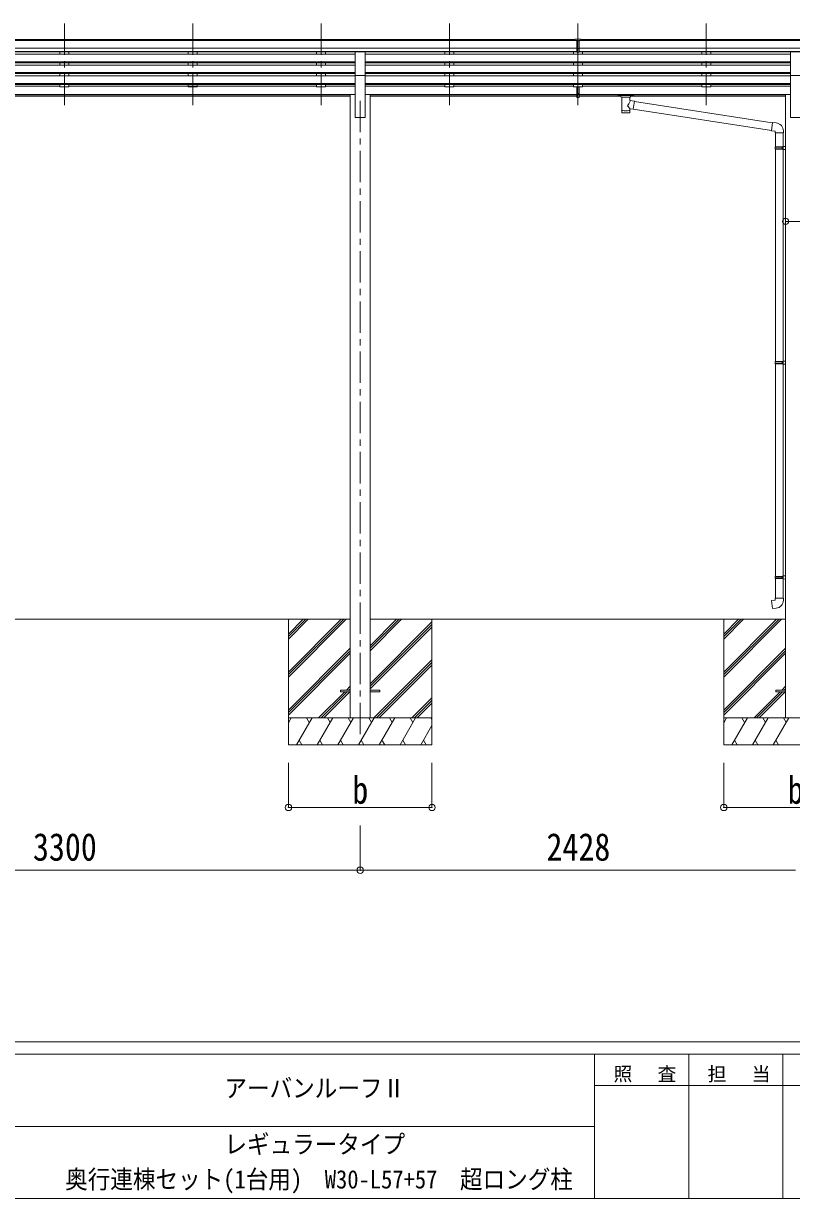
# Model space of a CAD drawing. Units: millimetres at full size, sheet at 1:35. Extents: x -9837 to 9837, y -6790 to 6790.
# Drawn here: x -34 to 4249, y -6790 to -234 of the extents above; entities that cross this region are included whole.
import ezdxf
from ezdxf.enums import TextEntityAlignment as Align

# ---------------------------------------------------------------- set-up
doc = ezdxf.new("R2010")
doc.units = ezdxf.units.MM
doc.header["$LTSCALE"] = 35
doc.header["$PDMODE"] = 32
doc.header["$PDSIZE"] = 35
doc.linetypes.add('CHAIN1', pattern=[8, 5, -1, 1, -1])
for name, color, linetype, lineweight in [('0-0_0', 7, 'Continuous', 9), ('0-1_本体', 5, 'CHAIN1', 9), ('0-3_ELV2', 4, 'Continuous', 9), ('0-6_OTH_LINE', 6, 'Continuous', 9), ('0-9_OUTLINE', 7, 'Continuous', 9), ('F-0_240', 7, 'Continuous', 9)]:
    doc.layers.add(name, color=color, linetype=linetype, lineweight=lineweight)
doc.styles.add('ＭＳ ゴシック', font='')
doc.styles.get('ＭＳ ゴシック').set_extended_font_data('MS Gothic')

msp = doc.modelspace()

# ---------------------------------------------------------------- linework, layer by layer
at = {"layer": '0-0_0'}
for p, q in [((-1401.12, -3558.26), (1788.48, -3558.26)), ((1443.68, -3558.26), (1443.68, -4258.26)), ((1443.68, -3852.44), (1737.86, -3558.26)), ((1443.68, -3866.58), (1752, -3558.26)), ((1443.68, -3880.72), (1766.14, -3558.26)), ((1443.68, -3668.59), (1554.01, -3558.26)), ((1443.68, -3654.45), (1539.87, -3558.26)), ((1443.68, -3640.31), (1525.72, -3558.26)), ((1898.88, -3705.61), (2046.22, -3558.26)), ((1898.88, -3733.89), (2074.51, -3558.26)), ((1898.88, -3719.75), (2060.37, -3558.26)), ((4216.48, -3558.26), (1898.88, -3558.26)), ((1898.88, -3917.74), (2243.68, -3572.94)), ((1898.88, -3931.88), (2243.68, -3587.08)), ((1898.88, -3946.02), (2243.68, -3601.22)), ((2243.68, -3558.26), (2243.68, -4258.26)), ((3871.68, -3558.26), (3871.68, -4258.26)), ((3871.68, -3852.44), (4165.86, -3558.26)), ((3871.68, -3866.58), (4180, -3558.26)), ((3871.68, -3880.72), (4194.14, -3558.26)), ((3871.68, -3668.59), (3982.01, -3558.26)), ((3871.68, -3654.45), (3967.87, -3558.26)), ((3871.68, -3640.31), (3953.72, -3558.26)), ((1443.68, -4064.57), (1788.48, -3719.77)), ((1443.68, -4078.71), (1788.48, -3733.91)), ((3871.68, -4064.57), (4216.48, -3719.77)), ((3871.68, -4078.71), (4216.48, -3733.91)), ((1443.68, -4092.85), (1788.48, -3748.06)), ((1920.49, -4108.26), (2243.68, -3785.07)), ((1934.63, -4108.26), (2243.68, -3799.21)), ((3871.68, -4092.85), (4216.48, -3748.06)), ((1948.77, -4108.26), (2243.68, -3813.36)), ((1766.62, -3953.76), (1788.48, -3931.9)), ((4194.62, -3953.76), (4216.48, -3931.9)), ((1612.12, -4108.26), (1757.62, -3962.76)), ((1626.26, -4108.26), (1771.76, -3962.76)), ((1640.4, -4108.26), (1785.9, -3962.76)), ((1780.76, -3953.76), (1788.48, -3946.04)), ((2132.62, -4108.26), (2243.68, -3997.2)), ((4040.12, -4108.26), (4185.62, -3962.76)), ((4054.26, -4108.26), (4199.76, -3962.76)), ((4068.4, -4108.26), (4213.9, -3962.76)), ((4208.76, -3953.76), (4216.48, -3946.04)), ((2146.76, -4108.26), (2243.68, -4011.34)), ((2160.9, -4108.26), (2243.68, -4025.49)), ((2243.68, -4108.26), (1443.68, -4108.26)), ((1443.68, -4135.76), (1459.56, -4108.26)), ((1488.42, -4258.26), (1575.03, -4108.26)), ((1560.03, -4134.24), (1545.03, -4108.26)), ((1603.89, -4258.26), (1690.5, -4108.26)), ((1675.5, -4134.24), (1660.49, -4108.26)), ((1719.36, -4258.26), (1805.97, -4108.26)), ((1790.97, -4134.24), (1775.96, -4108.26)), ((1834.83, -4258.26), (1921.44, -4108.26)), ((1906.44, -4134.24), (1891.43, -4108.26)), ((1950.3, -4258.26), (2036.91, -4108.26)), ((2021.91, -4134.24), (2006.91, -4108.26)), ((2065.77, -4258.26), (2152.38, -4108.26)), ((2122.38, -4108.26), (2137.38, -4134.24)), ((2237.85, -4108.26), (2243.68, -4118.36)), ((4671.68, -4108.26), (3871.68, -4108.26)), ((3871.68, -4135.76), (3887.56, -4108.26)), ((3916.42, -4258.26), (4003.03, -4108.26)), ((3988.03, -4134.24), (3973.03, -4108.26)), ((4031.89, -4258.26), (4118.5, -4108.26)), ((4103.5, -4134.24), (4088.49, -4108.26)), ((4147.36, -4258.26), (4233.97, -4108.26)), ((4218.97, -4134.24), (4203.96, -4108.26)), ((2181.24, -4258.26), (2243.68, -4150.12)), ((1443.68, -4258.26), (2243.68, -4258.26)), ((1503.42, -4232.28), (1518.42, -4258.26)), ((1618.89, -4232.28), (1633.89, -4258.26)), ((1734.36, -4232.28), (1749.36, -4258.26)), ((1849.83, -4232.28), (1864.83, -4258.26)), ((1965.3, -4232.28), (1980.3, -4258.26)), ((2080.77, -4232.28), (2095.77, -4258.26)), ((2196.24, -4232.28), (2211.24, -4258.26)), ((3871.68, -4258.26), (4671.68, -4258.26)), ((3931.42, -4232.28), (3946.42, -4258.26)), ((4046.89, -4232.28), (4061.89, -4258.26)), ((4162.36, -4232.28), (4177.36, -4258.26))]:
    msp.add_line(p, q, dxfattribs=at)
at = {"layer": '0-1_本体'}
for p, q in [((193.68, -233.86), (193.68, -711.37)), ((909.68, -233.86), (909.68, -711.37)), ((1625.68, -233.86), (1625.68, -711.37)), ((2341.68, -233.86), (2341.68, -711.37)), ((3057.68, -233.86), (3057.68, -711.37)), ((3773.68, -233.86), (3773.68, -711.37)), ((1843.68, -664.69), (1843.68, -4208.26))]:
    msp.add_line(p, q, dxfattribs=at)
at = {"layer": '0-3_ELV2'}
for p, q in [((-2663.82, -322.98), (3041.18, -322.98)), ((3041.18, -329.41), (3041.18, -321.57)), ((3064.18, -393.04), (3064.18, -327.76)), ((3074.18, -322.98), (8779.18, -322.98)), ((-2663.82, -328.2), (3041.18, -328.2)), ((3051.18, -371.73), (-2663.82, -371.73)), ((3051.18, -389.58), (-2663.82, -389.58)), ((1816.18, -392.83), (-1428.82, -392.83)), ((168.68, -392.83), (168.68, -405.34)), ((218.68, -392.83), (218.68, -405.24)), ((884.68, -392.83), (884.68, -405.34)), ((934.68, -392.83), (934.68, -405.24)), ((1600.68, -392.83), (1600.68, -405.34)), ((1650.68, -392.83), (1650.68, -405.24)), ((1816.18, -523.81), (1816.18, -392.01)), ((1816.18, -392.01), (1871.18, -392.01)), ((1871.18, -523.81), (1871.18, -392.01)), ((1871.18, -392.83), (3051.18, -392.83)), ((2316.68, -392.83), (2316.68, -405.34)), ((2366.68, -392.83), (2366.68, -405.24)), ((3032.68, -392.83), (3032.68, -405.34)), ((3041.18, -329.41), (3051.18, -329.41)), ((3057.68, -330.23), (3051.18, -329.83)), ((3051.18, -331.41), (3064.18, -331.41)), ((3051.18, -372.93), (3057.68, -373.1)), ((3051.18, -391.98), (3057.68, -392.38)), ((3064.18, -329.89), (3057.68, -330.21)), ((3057.68, -373.1), (3064.18, -372.93)), ((3057.68, -392.38), (3064.18, -391.98)), ((8779.18, -371.73), (3064.18, -371.73)), ((8779.18, -389.58), (3064.18, -389.58)), ((3064.18, -392.83), (4244.18, -392.83)), ((3074.18, -328.2), (8779.18, -328.2)), ((3082.68, -392.83), (3082.68, -405.24)), ((3748.68, -392.83), (3748.68, -405.34)), ((3798.68, -392.83), (3798.68, -405.24)), ((4244.18, -523.81), (4244.18, -392.01)), ((4244.18, -392.01), (4299.18, -392.01)), ((1816.18, -405.34), (-1428.82, -405.34)), ((1816.18, -447.22), (-1428.82, -447.22)), ((1816.18, -448.71), (-1428.82, -448.71)), ((1816.18, -453.03), (-1428.82, -453.03)), ((168.68, -453.03), (168.68, -465.89)), ((218.68, -453.03), (218.68, -465.89)), ((884.68, -453.03), (884.68, -465.89)), ((934.68, -453.03), (934.68, -465.89)), ((1600.68, -453.03), (1600.68, -465.89)), ((1650.68, -453.03), (1650.68, -465.89)), ((1871.18, -405.34), (4244.18, -405.34)), ((4244.18, -447.22), (1871.18, -447.22)), ((4244.18, -448.71), (1871.18, -448.71)), ((4244.18, -453.03), (1871.18, -453.03)), ((2316.68, -453.03), (2316.68, -465.89)), ((2366.68, -453.03), (2366.68, -465.89)), ((3032.68, -453.03), (3032.68, -465.89)), ((3057.68, -405.34), (3057.68, -453.03)), ((3082.68, -453.03), (3082.68, -465.89)), ((3748.68, -453.03), (3748.68, -465.89)), ((3798.68, -453.03), (3798.68, -465.89)), ((1816.18, -465.89), (-1428.82, -465.89)), ((1816.18, -507.77), (-1428.82, -507.77)), ((1816.18, -509.26), (-1428.82, -509.26)), ((1816.18, -513.58), (-1428.82, -513.58)), ((168.68, -513.58), (168.68, -526.34)), ((218.68, -513.58), (218.68, -526.44)), ((884.68, -513.58), (884.68, -526.34)), ((934.68, -513.58), (934.68, -526.44)), ((1600.68, -513.58), (1600.68, -526.34)), ((1650.68, -513.58), (1650.68, -526.44)), ((1816.18, -523.81), (1816.18, -758.26)), ((1816.18, -523.81), (1871.18, -523.81)), ((4244.18, -465.89), (1871.18, -465.89)), ((4244.18, -507.77), (1871.18, -507.77)), ((4244.18, -509.26), (1871.18, -509.26)), ((4244.18, -513.58), (1871.18, -513.58)), ((1871.18, -523.81), (1871.18, -758.26)), ((2316.68, -513.58), (2316.68, -526.34)), ((2366.68, -513.58), (2366.68, -526.44)), ((3032.68, -513.58), (3032.68, -526.34)), ((3057.68, -465.89), (3057.68, -513.58)), ((3082.68, -513.58), (3082.68, -526.44)), ((3748.68, -513.58), (3748.68, -526.34)), ((3798.68, -513.58), (3798.68, -526.44)), ((4244.18, -523.81), (4244.18, -758.26)), ((4244.18, -523.81), (4299.18, -523.81)), ((1816.18, -526.44), (-1428.82, -526.44)), ((1816.18, -568.31), (-1428.82, -568.31)), ((1816.18, -569.81), (-1428.82, -569.81)), ((1816.18, -574.13), (-1428.82, -574.13)), ((168.68, -582.67), (-497.32, -582.67)), ((168.68, -574.13), (168.68, -587.62)), ((218.68, -587.62), (168.68, -587.62)), ((218.68, -574.13), (218.68, -587.62)), ((1600.68, -582.67), (218.68, -582.67)), ((884.68, -574.13), (884.68, -587.62)), ((934.68, -587.62), (884.68, -587.62)), ((934.68, -574.13), (934.68, -587.62)), ((1600.68, -574.13), (1600.68, -587.62)), ((1650.68, -587.62), (1600.68, -587.62)), ((1650.68, -574.13), (1650.68, -587.62)), ((1816.18, -582.67), (1650.68, -582.67)), ((4244.18, -526.44), (1871.18, -526.44)), ((4244.18, -568.31), (1871.18, -568.31)), ((4244.18, -569.81), (1871.18, -569.81)), ((4244.18, -574.13), (1871.18, -574.13)), ((1871.18, -582.67), (2316.68, -582.67)), ((2316.68, -574.13), (2316.68, -587.62)), ((2366.68, -587.62), (2316.68, -587.62)), ((2366.68, -574.13), (2366.68, -587.62)), ((3032.68, -582.67), (2366.68, -582.67)), ((3032.68, -574.13), (3032.68, -587.62)), ((3082.68, -587.62), (3032.68, -587.62)), ((3051.18, -647.34), (3051.18, -587.62)), ((3057.68, -526.44), (3057.68, -574.13)), ((3064.18, -647.34), (3064.18, -587.62)), ((3082.68, -574.13), (3082.68, -587.62)), ((3748.68, -582.67), (3082.68, -582.67)), ((3748.68, -574.13), (3748.68, -587.62)), ((3798.68, -587.62), (3748.68, -587.62)), ((3798.68, -574.13), (3798.68, -587.62)), ((3798.68, -582.67), (4244.18, -582.67)), ((1788.48, -629.69), (-1401.12, -629.69)), ((1788.48, -631.08), (-1401.12, -631.08)), ((1788.48, -638.77), (-1401.12, -638.77)), ((1788.48, -629.26), (1788.48, -4108.26)), ((1788.48, -629.26), (1816.18, -629.26)), ((1898.88, -629.26), (1871.18, -629.26)), ((1898.88, -629.26), (1898.88, -4108.26)), ((3051.18, -629.69), (1898.88, -629.69)), ((3051.18, -631.08), (1898.88, -631.08)), ((3051.18, -638.77), (1898.88, -638.77)), ((3051.18, -625.1), (3064.18, -625.1)), ((3051.18, -630.5), (3064.18, -630.5)), ((3051.18, -646.28), (3057.68, -646.68)), ((3057.68, -646.68), (3064.18, -646.28)), ((4216.48, -629.69), (3064.18, -629.69)), ((4216.48, -631.08), (3064.18, -631.08)), ((3298.18, -638.77), (3064.18, -638.77)), ((4216.48, -638.77), (3352.18, -638.77)), ((4216.48, -629.26), (4216.48, -4108.26)), ((4216.48, -629.26), (4244.18, -629.26)), ((1816.18, -758.26), (1871.18, -758.26)), ((4244.18, -758.26), (4299.18, -758.26)), ((1733.68, -3953.76), (1788.48, -3953.76)), ((1898.88, -3953.76), (1953.68, -3953.76)), ((1898.88, -3962.76), (1953.68, -3962.76)), ((1953.68, -3953.76), (1953.68, -3962.76)), ((4161.68, -3953.76), (4216.48, -3953.76))]:
    msp.add_line(p, q, dxfattribs=at)
for points in [[(3041.18, -321.57), (3059.18, -321.41), (3074.18, -321.54)], [(3064.18, -393.04), (3057.68, -393.44), (3051.18, -393.04), (3051.18, -327.7)], [(3064.18, -329.37), (3074.18, -329.28), (3074.18, -321.54)], [(3064.18, -374.04), (3060.92, -374.12), (3057.68, -374.2), (3054.44, -374.12), (3051.18, -374.04)], [(3064.18, -647.34), (3057.68, -647.74), (3051.18, -647.34)], [(1733.68, -3953.76), (1733.68, -3962.76), (1788.48, -3962.76)], [(4161.68, -3953.76), (4161.68, -3962.76), (4216.48, -3962.76)]]:
    msp.add_lwpolyline(points, dxfattribs=at)
msp.add_ellipse((3082.25, -331.72), major_axis=(24.57, -1.51), ratio=0.121868, start_param=3.1422238, end_param=3.1491027, dxfattribs=at)
at = {"layer": '0-6_OTH_LINE'}
for p, q in [((4216.48, -1337.81), (4326.88, -1337.81)), ((1443.68, -4608.26), (1443.68, -4358.28)), ((2243.68, -4608.26), (2243.68, -4358.28)), ((3871.68, -4608.26), (3871.68, -4358.28)), ((1443.68, -4608.26), (2243.68, -4608.26)), ((3871.68, -4608.26), (4671.68, -4608.26)), ((1843.68, -4958.26), (1843.68, -4708.26)), ((-1456.32, -4958.26), (1843.68, -4958.26)), ((1843.68, -4958.26), (4271.68, -4958.26))]:
    msp.add_line(p, q, dxfattribs=at)
for p in [(4216.48, -1337.81), (1443.68, -4608.26), (2243.68, -4608.26), (3871.68, -4608.26), (1843.68, -4958.26)]:
    msp.add_point(p, dxfattribs=at)
at = {"layer": '0-9_OUTLINE'}
for p, q in [((3281.68, -631.86), (3281.68, -637.62)), ((3283.68, -631.2), (3366.68, -631.2)), ((3283.68, -633.38), (3366.68, -633.38)), ((3283.68, -638.28), (3298.18, -638.28)), ((3298.18, -643.93), (3298.18, -637.38)), ((3302.28, -644.85), (3302.26, -730.29)), ((3348.08, -663.59), (3348.08, -644.85)), ((3352.18, -643.93), (3352.18, -637.38)), ((3352.18, -638.28), (3366.68, -638.28)), ((3368.68, -631.86), (3368.68, -637.62)), ((3373.3, -667.5), (3348.07, -663.59)), ((3348.09, -730.29), (3348.07, -709.62)), ((3348.07, -709.93), (3366.27, -712.76)), ((3373.3, -667.5), (3366.27, -712.76)), ((4138.61, -830.79), (3366.54, -711.02)), ((4142.28, -788.86), (3372.98, -669.51)), ((4163.29, -788.74), (4142.45, -786.91)), ((4158.37, -844.48), (4204.37, -844.48)), ((4160.48, -844.48), (4160.48, -922.33)), ((4202.48, -844.48), (4202.48, -919.77)), ((4204.37, -844.48), (4204.37, -833.57)), ((4158.48, -924.33), (4159.48, -922.33)), ((4158.48, -924.33), (4202.48, -924.33)), ((4158.48, -924.33), (4158.48, -932.33)), ((4158.48, -932.33), (4202.48, -932.33)), ((4158.48, -932.33), (4159.48, -934.33)), ((4159.48, -922.33), (4202.48, -922.33)), ((4159.48, -934.33), (4202.48, -934.33)), ((4160.48, -934.33), (4160.48, -2120.52)), ((4198, -924.33), (4197.57, -922.33)), ((4200.48, -919.83), (4216.48, -919.36)), ((4200.48, -921.83), (4200.48, -919.83)), ((4200.48, -921.83), (4202.48, -921.83)), ((4200.48, -936.83), (4200.48, -934.83)), ((4200.48, -936.83), (4216.48, -937.3)), ((4202.48, -936.89), (4202.48, -2117.96)), ((4216.48, -919.36), (4216.48, -937.3)), ((4158.48, -2122.52), (4159.48, -2120.52)), ((4158.48, -2122.52), (4202.48, -2122.52)), ((4158.48, -2122.52), (4158.48, -2130.52)), ((4158.48, -2130.52), (4202.48, -2130.52)), ((4158.48, -2130.52), (4159.48, -2132.52)), ((4159.48, -2120.52), (4202.48, -2120.52)), ((4159.48, -2132.52), (4202.48, -2132.52)), ((4160.48, -2132.52), (4160.48, -3318.7)), ((4198, -2122.52), (4197.57, -2120.52)), ((4200.48, -2118.02), (4216.48, -2117.54)), ((4200.48, -2120.02), (4200.48, -2118.02)), ((4200.48, -2120.02), (4202.48, -2120.02)), ((4200.48, -2135.02), (4200.48, -2133.02)), ((4200.48, -2135.02), (4216.48, -2135.49)), ((4202.48, -2135.07), (4202.48, -3316.14)), ((4216.48, -2117.54), (4216.48, -2135.49)), ((4158.48, -3320.7), (4159.48, -3318.7)), ((4158.48, -3320.7), (4202.48, -3320.7)), ((4158.48, -3320.7), (4158.48, -3328.7)), ((4158.48, -3328.7), (4202.48, -3328.7)), ((4158.48, -3328.7), (4159.48, -3330.7)), ((4159.48, -3318.7), (4202.48, -3318.7)), ((4159.48, -3330.7), (4202.48, -3330.7)), ((4160.48, -3330.7), (4160.48, -3440.7)), ((4198, -3320.7), (4197.57, -3318.7)), ((4200.48, -3316.2), (4216.48, -3315.73)), ((4200.48, -3318.2), (4200.48, -3316.2)), ((4200.48, -3318.2), (4202.48, -3318.2)), ((4200.48, -3333.2), (4200.48, -3331.2)), ((4200.48, -3333.2), (4216.48, -3333.67)), ((4202.48, -3333.26), (4202.48, -3440.7)), ((4216.48, -3315.73), (4216.48, -3333.67)), ((4158.48, -3440.7), (4204.48, -3440.7)), ((4158.48, -3450.7), (4158.48, -3440.7)), ((4204.48, -3440.7), (4204.48, -3451.62))]:
    msp.add_line(p, q, dxfattribs=at)
for points in [[(3281.68, -631.86), (3281.72, -631.67), (3281.8, -631.53), (3281.9, -631.44), (3282, -631.37), (3282.12, -631.33), (3282.41, -631.27), (3282.9, -631.22), (3283.44, -631.2), (3283.68, -631.2)], [(3281.68, -637.62), (3281.72, -637.81), (3281.8, -637.95), (3281.9, -638.04), (3282, -638.11), (3282.12, -638.15), (3282.41, -638.21), (3282.9, -638.26), (3283.44, -638.28), (3283.68, -638.28)], [(3366.68, -631.2), (3367.03, -631.2), (3367.56, -631.23), (3368.01, -631.28), (3368.31, -631.36), (3368.48, -631.45), (3368.6, -631.59), (3368.67, -631.77), (3368.68, -631.86)], [(3366.68, -638.28), (3367.03, -638.28), (3367.56, -638.25), (3368.01, -638.2), (3368.31, -638.12), (3368.48, -638.03), (3368.6, -637.89), (3368.67, -637.71), (3368.68, -637.62)], [(4142.45, -786.91), (4138.44, -832.74), (4158.37, -834.48), (4158.37, -844.48)], [(4198, -924.33), (4198, -932.33), (4197.57, -934.33)], [(4200.48, -934.83), (4202.48, -934.83), (4202.48, -921.83)], [(4198, -2122.52), (4198, -2130.52), (4197.57, -2132.52)], [(4200.48, -2133.02), (4202.48, -2133.02), (4202.48, -2120.02)], [(4198, -3320.7), (4198, -3328.7), (4197.57, -3330.7)], [(4200.48, -3331.2), (4202.48, -3331.2), (4202.48, -3318.2)], [(4163.4, -3496.45), (4142.56, -3498.27), (4138.55, -3452.45), (4158.48, -3450.7)]]:
    msp.add_lwpolyline(points, dxfattribs=at)
for centre, start, end in [((4159.37, -833.57), 0, 85), ((4159.48, -3451.62), 275, 0)]:
    msp.add_arc(centre, 45, start, end, dxfattribs=at)
for centre, major_axis, ratio, start_param, end_param in [((3283.68, -633.59), (2, 0), 0.109601, 3.1415927, 4.712389), ((3325.18, -643.84), (27.06, 0), 0.069685, 3.1415927, 6.2831853), ((3325.18, -637.38), (27, 0), 0.070066, 6.2831853, 9.424778), ((3336.18, -641.36), (16, 0), 0.361356, 6.2636979, 6.2831853), ((3366.68, -633.59), (2, 0), 0.109601, 4.712389, 6.2831853), ((3325.18, -717.85), (22.91, 0), 0.122865, 3.1415927, 6.2831853), ((3325.17, -690.13), (-22.81, -26.62), 0.234429, 1.6855472, 3.1268519), ((3327.73, -687.48), (20.32, -22.25), 0.045535, 0.0389954, 1.3075346), ((3325.18, -730.29), (22.92, 0), 0.101955, 3.1415499, 6.2833984)]:
    msp.add_ellipse(centre, major_axis=major_axis, ratio=ratio, start_param=start_param, end_param=end_param, dxfattribs=at)
at = {"layer": 'F-0_240', "color": 5}
for p, q in [((-9837.4, -5915), (9342.6, -5915)), ((-9837.4, -5985), (6231.38, -5985)), ((3151.38, -5985), (3151.38, -6790)), ((3676.38, -5985), (3676.38, -6790)), ((4201.38, -5985), (4201.38, -6790)), ((3151.38, -6160), (5251.38, -6160)), ((-4023.62, -6387.5), (3151.38, -6387.5)), ((-9837.4, -6790), (9342.6, -6790))]:
    msp.add_line(p, q, dxfattribs=at)

# ---------------------------------------------------------------- texts
at = {"layer": '0-6_OTH_LINE', "color": 7, "style": 'ＭＳ ゴシック', "width": 0.85}
for s, p in [('b', (1799.93, -4633.26)), ('b', (4227.93, -4633.26)), ('3300', (18.68, -4951.26)), ('2428', (2882.68, -4951.26))]:
    msp.add_text(s, height=154, dxfattribs=at).set_placement(p, align=Align.BOTTOM_LEFT)
at = {"layer": 'F-0_240', "style": 'ＭＳ ゴシック', "width": 0.9}
for s, p in [('アーバンルーフⅡ', (1086.38, -6256.25)), ('レギュラータイプ', (1086.38, -6569.36)), ('奥行連棟セット(1台用)\u3000W30-L57+57\u3000超ロング柱', (198.26, -6764.92))]:
    msp.add_text(s, height=102.6, dxfattribs=at).set_placement(p, align=Align.BOTTOM_LEFT)
at = {"layer": 'F-0_240', "char_height": 76.98, "attachment_point": 7, "style": 'ＭＳ ゴシック'}
for s, insert in [('\\T1.17;照\u3000査', (3256.38, -6142.5)), ('\\T1.17;担\u3000当', (3781.38, -6142.5))]:
    msp.add_mtext(s, dxfattribs=dict(at, insert=insert))

doc.saveas('drawing.dxf')
